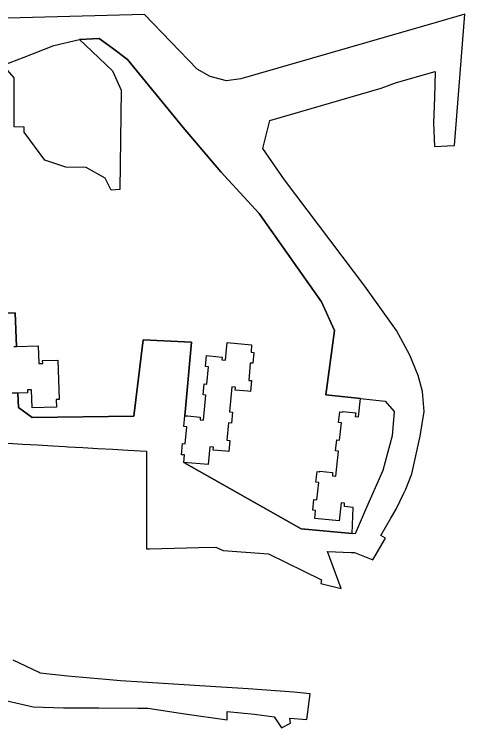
# Model space of a CAD drawing. Header units: metres. Extents: x -522 to 329, y -382 to 480.
# Drawn here: x 147.6 to 328.7, y -73.9 to 213 of the extents above; entities that cross this region are included whole.
import ezdxf

# ---------------------------------------------------------------- set-up
doc = ezdxf.new("R2010")
doc.units = ezdxf.units.M
doc.layers.add('NEIGHBOR_PLOTS', color=8, linetype='Continuous')

msp = doc.modelspace()

# ---------------------------------------------------------------- linework, layer by layer
at = {"layer": 'NEIGHBOR_PLOTS'}
for points in [[(145.04, 40.51), (151.06, 40.16), (156.98, 39.83), (163.11, 39.47), (168.1, 39.19), (169.21, 39.13), (175.2, 38.79), (181.19, 38.44), (187.19, 38.1), (193.29, 37.75), (200.73, 37.33), (200.73, -1.95), (201.98, -1.92), (221.76, -1.41), (228.59, -1.23), (231.55, -2.61), (249.85, -3.93), (271.1, -14.37), (270.93, -15.85), (279.08, -17.83), (273.49, -2.96), (283.13, -3.41), (284.45, -3.48), (291.81, -6.42), (296.91, 2.38), (295.01, 3.42), (299.08, 10.45), (301.16, 14.05), (304.27, 20.46), (305.02, 22.02), (307.49, 28.28), (307.73, 29.38), (310.85, 43.37), (312.39, 53.27), (311.78, 61.29), (309.94, 67.73), (306.68, 75.91), (301.31, 85.8), (288.6, 103.75), (256.31, 146.38), (247.52, 158.99), (250.31, 170.26), (295.18, 183.25), (301.24, 185.52), (316.87, 189.99), (316.51, 179.52), (316.15, 169.17), (316.54, 159.81), (321.86, 160.05), (324.68, 160.22), (328.73, 213.02), (318.17, 209.99), (238.64, 187.08), (233, 186.31), (226.38, 187.98), (221.15, 191), (199.95, 212.99), (139.84, 211.33)], [(133.23, 92.73), (148.01, 93.02), (148.46, 79.46), (157.22, 79.73), (157.42, 72.6), (159.06, 72.64), (158.94, 73.79), (165.13, 73.95), (165.59, 58.17), (164.44, 58.06), (164.54, 55), (154.74, 54.77), (154.58, 61.97), (152.95, 61.95), (152.97, 60.77), (149.06, 60.69), (149.24, 54.9), (154.77, 50.82), (195.73, 51.36), (199.43, 82.07), (218.91, 81.11), (216.19, 51.6), (217.34, 51.51), (222.4, 51.05), (222.3, 49.88), (223.75, 49.78), (224.65, 59.88), (223.49, 59.98), (223.89, 64.41), (225.04, 64.3), (225.64, 71.21), (224.51, 71.32), (224.9, 75.74), (226.04, 75.64), (231.15, 75.15), (231, 74.04), (232.49, 73.9), (233.15, 81.01), (243.05, 80.13), (242.8, 77.14), (243.95, 77.05), (243.58, 72.68), (242.44, 72.78), (241.86, 65.8), (243.01, 65.71), (242.65, 61.36), (241.5, 61.45), (236.42, 61.88), (236.53, 63.07), (235.03, 63.2), (234.13, 53.09), (235.29, 52.99), (234.9, 48.58), (233.74, 48.69), (233.11, 41.73), (234.26, 41.62), (233.87, 37.24), (232.72, 37.33), (227.63, 37.77), (227.72, 38.94), (226.24, 39.07), (225.6, 31.94), (215.76, 32.83), (262.97, 6.11), (283.47, 4.19), (283.93, 14.68), (280.32, 15.1), (280.41, 16.47), (279.04, 16.61), (278.3, 9.28), (268.43, 10.28), (268.77, 13.43), (267.62, 13.56), (268.1, 17.94), (269.24, 17.81), (270, 24.7), (268.86, 24.83), (269.33, 29.19), (270.47, 29.07), (270.49, 29.27), (275.56, 28.69), (275.54, 27.38), (276.91, 27.24), (277.96, 37.36), (276.83, 37.48), (277.28, 41.83), (278.42, 41.72), (279.14, 48.68), (278, 48.8), (278.45, 53.17), (279.6, 53.06), (279.62, 53.25), (284.96, 52.73), (284.7, 51.3), (286.07, 51.16), (286.8, 58.47), (272.92, 59.94), (276.39, 85.92), (271.12, 97.34), (246.12, 132.85), (230.71, 149.62), (215.49, 167.48), (193.16, 194.89), (187.08, 199.41), (181.72, 203.26), (173.78, 202.94), (176.23, 200.61), (187.06, 190.25), (190.63, 182.5), (190.02, 142.5), (186.61, 142.23), (184.13, 147.06), (176.5, 151.35), (168.31, 151.53), (159.84, 154.33), (151.6, 165.64), (151.61, 167.58), (147.57, 167.73), (147.6, 187.5), (143.08, 192.57)], [(143.08, 192.57), (151.59, 195.79), (163.49, 200.51), (173.78, 202.94), (181.72, 203.26), (187.08, 199.41), (193.16, 194.89), (215.49, 167.48), (230.71, 149.62), (246.12, 132.85), (271.12, 97.34), (276.39, 85.92), (272.92, 59.94), (286.8, 58.47), (296.68, 57.48), (300.34, 53.32), (299.61, 43.55), (295.82, 29.59), (288.72, 13.41), (284.63, 4.08), (283.47, 4.19), (262.97, 6.11), (215.76, 32.83), (216.01, 35.82), (214.85, 35.91), (215.24, 40.37), (216.38, 40.27), (216.97, 47.16), (215.82, 47.26), (216.19, 51.6), (218.91, 81.11), (199.43, 82.07), (195.73, 51.36), (154.77, 50.82), (149.24, 54.9), (149.06, 60.69), (146.77, 60.64)], [(147.36, 79.43), (148.46, 79.46), (148.01, 93.02), (133.23, 92.73)], [(144.7, -63.01), (155.15, -65.45), (167.35, -65.9), (181.61, -65.92), (197.25, -66.05), (201.25, -66.07), (216.22, -68.27), (233.25, -70.74), (233.21, -67.42), (244.15, -68.4), (252.04, -69.45), (255.08, -73.88), (258.66, -72.05), (258.34, -69.99), (265.3, -70.57), (266.63, -60.21), (259.95, -59.61), (241.59, -58.29), (222.19, -57.07), (199.09, -55.62), (190.36, -55.07), (184.36, -54.46), (168.96, -53.09), (158.06, -51.89), (157.64, -51.68), (147.21, -46.71)]]:
    msp.add_lwpolyline(points, dxfattribs=at)

doc.saveas('drawing.dxf')
